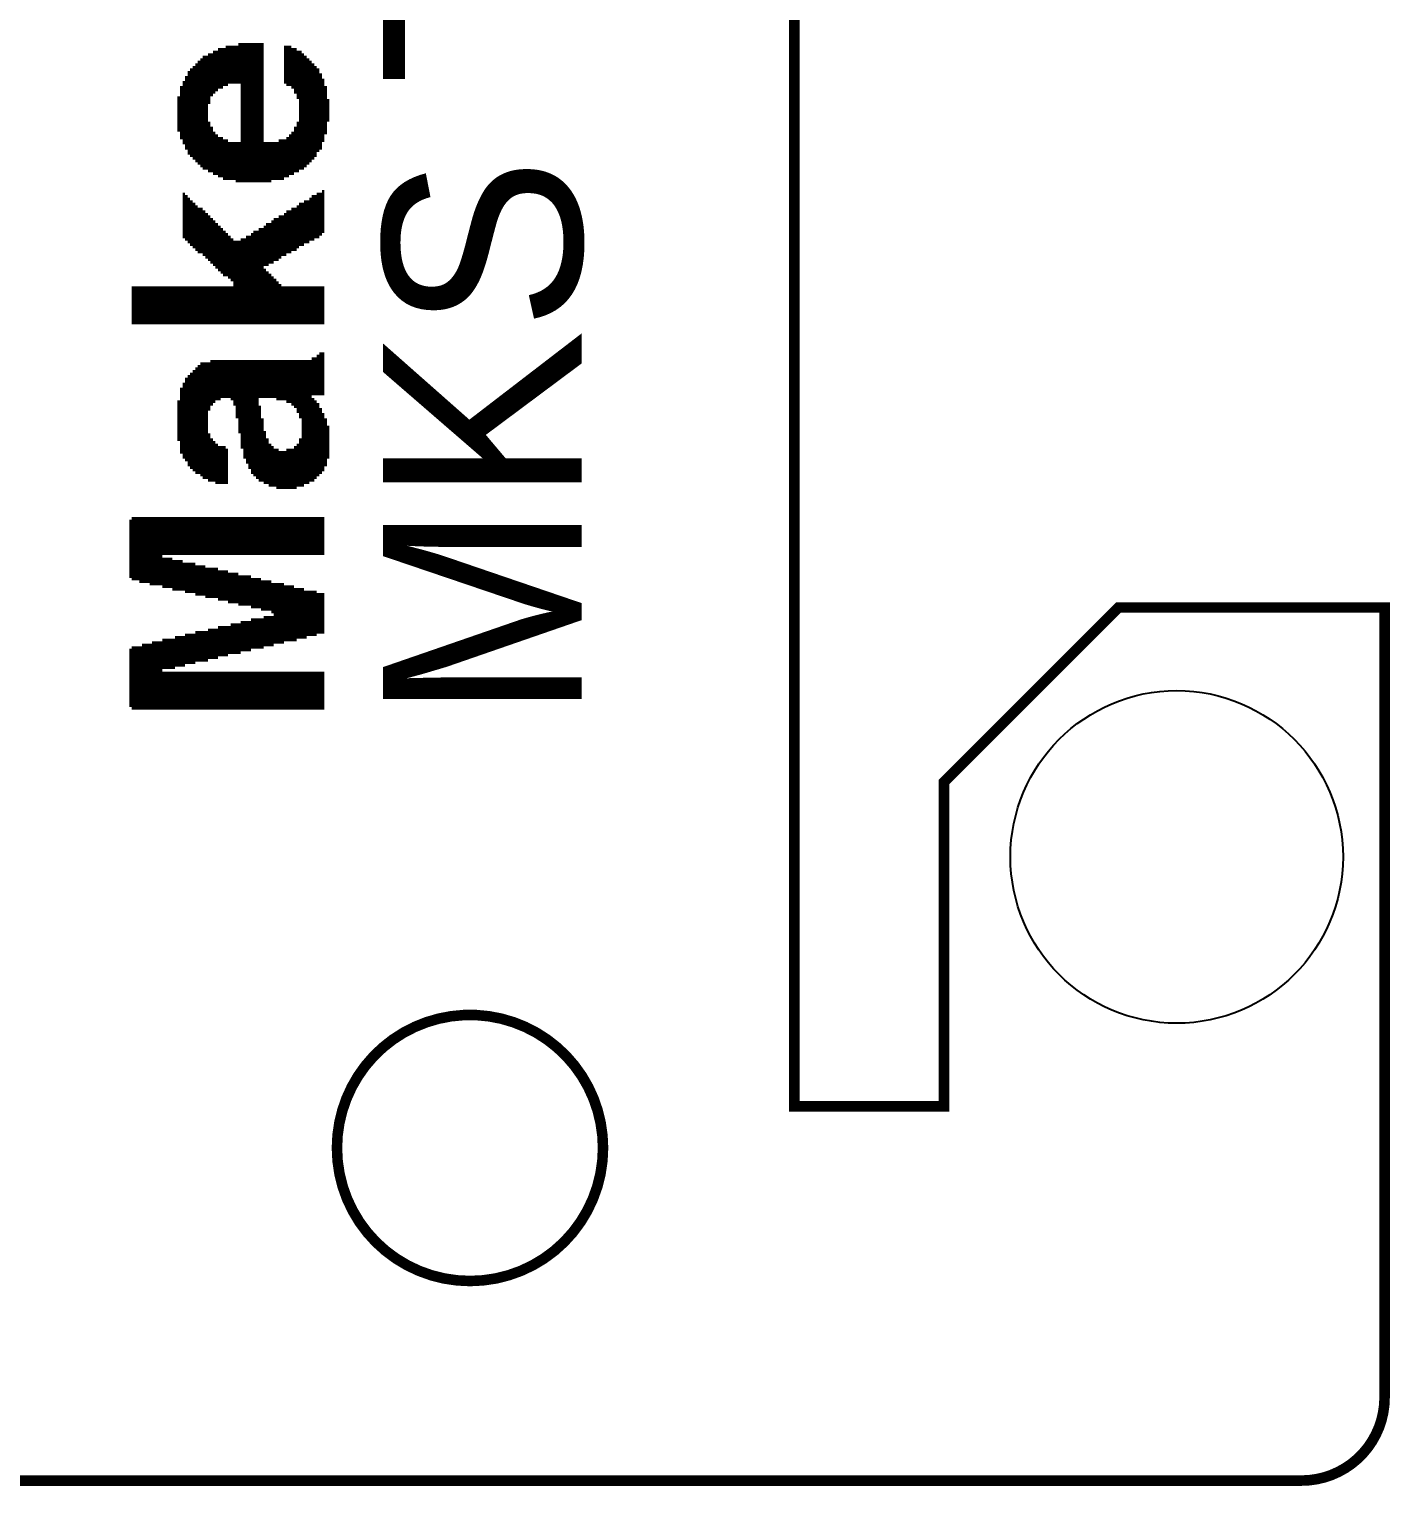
# Model space of a CAD drawing. Extents: x -3889 to 3, y -204 to 2540.
# Drawn here: x -642 to 3, y -3 to 687 of the extents above; entities that cross this region are included whole.
import ezdxf

# ---------------------------------------------------------------- set-up
doc = ezdxf.new("R2010")
doc.units = 0
doc.header["$MEASUREMENT"] = 0
for name, color, linetype in [('BG_OUTLINE', 3, 'CONTINUOUS'), ('BG_SILKSCREEN_TOP', 1, 'CONTINUOUS'), ('PIN_SOLDERMASK_TOP', 6, 'CONTINUOUS')]:
    doc.layers.add(name, color=color, linetype=linetype)

msp = doc.modelspace()

# ---------------------------------------------------------------- linework, layer by layer
at = {"layer": 'BG_OUTLINE'}
for points in [[(-39.37, 0, 5, 5, 0), (-3385.827, 0, 5, 5, -0.414214), (-3425.197, 39.37, 5, 5, 0), (-3425.197, 1929.134, 5, 5, -0.414214), (-3385.827, 1968.504, 5, 5, 0), (-39.37, 1968.504, 5, 5, -0.414214), (0, 1929.134, 5, 5, 0), (0, 1555.118, 5, 5, 0), (-55, 1555.118, 5, 5, 0), (-55.119, 1554.999, 5, 5, 0)], [(-55.119, 413.386, 5, 5, 0), (-125.985, 413.386, 5, 5, 0), (-208.662, 330.709, 5, 5, 0), (-208.662, 177.165, 5, 5, 0), (-279.528, 177.165, 5, 5, 0), (-279.528, 1791.339, 5, 5, 0), (-208.662, 1791.339, 5, 5, 0)], [(-55.119, 413.386, 5, 5, 0), (0, 413.386, 5, 5, 0), (0, 39.37, 5, 5, -0.414214), (-39.37, 0, 5, 5, 0)]]:
    msp.add_lwpolyline(points, format="xyseb", dxfattribs=at)
msp.add_lwpolyline([(-370.079, 157.48, 5, 5, 1), (-496.063, 157.481, 5, 5, 1)], format="xyseb", close=True, dxfattribs=at)
at = {"layer": 'BG_SILKSCREEN_TOP'}
for points in [[(-556.597, 651.8, 1.2, 1.2, 0), (-556.597, 675.8, 1.2, 1.2, 0)], [(-555.397, 655.4, 1.2, 1.2, 0), (-555.397, 675.8, 1.2, 1.2, 0)], [(-554.197, 656.6, 1.2, 1.2, 0), (-554.197, 677, 1.2, 1.2, 0)], [(-552.997, 657.8, 1.2, 1.2, 0), (-552.997, 677, 1.2, 1.2, 0)], [(-551.797, 659, 1.2, 1.2, 0), (-551.797, 678.2, 1.2, 1.2, 0)], [(-550.597, 659, 1.2, 1.2, 0), (-550.597, 678.2, 1.2, 1.2, 0)], [(-549.397, 660.2, 1.2, 1.2, 0), (-549.397, 678.2, 1.2, 1.2, 0)], [(-548.197, 660.2, 1.2, 1.2, 0), (-548.197, 679.4, 1.2, 1.2, 0)], [(-546.997, 661.4, 1.2, 1.2, 0), (-546.997, 679.4, 1.2, 1.2, 0)], [(-545.797, 661.4, 1.2, 1.2, 0), (-545.797, 679.4, 1.2, 1.2, 0)], [(-544.597, 661.4, 1.2, 1.2, 0), (-544.597, 679.4, 1.2, 1.2, 0)], [(-543.397, 661.4, 1.2, 1.2, 0), (-543.397, 679.4, 1.2, 1.2, 0)], [(-542.197, 661.4, 1.2, 1.2, 0), (-542.197, 680.6, 1.2, 1.2, 0)], [(-540.997, 614.6, 1.2, 1.2, 0), (-540.997, 680.6, 1.2, 1.2, 0)], [(-539.797, 614.6, 1.2, 1.2, 0), (-539.797, 680.6, 1.2, 1.2, 0)], [(-538.597, 614.6, 1.2, 1.2, 0), (-538.597, 680.6, 1.2, 1.2, 0)], [(-537.397, 614.6, 1.2, 1.2, 0), (-537.397, 680.6, 1.2, 1.2, 0)], [(-536.197, 614.6, 1.2, 1.2, 0), (-536.197, 680.6, 1.2, 1.2, 0)], [(-534.997, 614.6, 1.2, 1.2, 0), (-534.997, 680.6, 1.2, 1.2, 0)], [(-533.797, 614.6, 1.2, 1.2, 0), (-533.797, 680.6, 1.2, 1.2, 0)], [(-532.597, 614.6, 1.2, 1.2, 0), (-532.597, 680.6, 1.2, 1.2, 0)], [(-531.397, 614.6, 1.2, 1.2, 0), (-531.397, 680.6, 1.2, 1.2, 0)], [(-520.597, 661.4, 1.2, 1.2, 0), (-520.597, 679.4, 1.2, 1.2, 0)], [(-519.397, 660.2, 1.2, 1.2, 0), (-519.397, 679.4, 1.2, 1.2, 0)], [(-518.197, 660.2, 1.2, 1.2, 0), (-518.197, 679.4, 1.2, 1.2, 0)], [(-516.997, 659, 1.2, 1.2, 0), (-516.997, 678.2, 1.2, 1.2, 0)], [(-515.797, 656.6, 1.2, 1.2, 0), (-515.797, 678.2, 1.2, 1.2, 0)], [(-514.597, 654.2, 1.2, 1.2, 0), (-514.597, 677, 1.2, 1.2, 0)], [(-513.397, 620.6, 1.2, 1.2, 0), (-513.397, 677, 1.2, 1.2, 0)], [(-512.197, 620.6, 1.2, 1.2, 0), (-512.197, 675.8, 1.2, 1.2, 0)], [(-564.997, 626.6, 1.2, 1.2, 0), (-564.997, 668.6, 1.2, 1.2, 0)], [(-563.797, 625.4, 1.2, 1.2, 0), (-563.797, 669.8, 1.2, 1.2, 0)], [(-562.597, 624.2, 1.2, 1.2, 0), (-562.597, 671, 1.2, 1.2, 0)], [(-561.397, 623, 1.2, 1.2, 0), (-561.397, 672.2, 1.2, 1.2, 0)], [(-560.197, 621.8, 1.2, 1.2, 0), (-560.197, 673.4, 1.2, 1.2, 0)], [(-558.997, 620.6, 1.2, 1.2, 0), (-558.997, 674.6, 1.2, 1.2, 0)], [(-557.797, 620.6, 1.2, 1.2, 0), (-557.797, 674.6, 1.2, 1.2, 0)], [(-510.997, 621.8, 1.2, 1.2, 0), (-510.997, 674.6, 1.2, 1.2, 0)], [(-509.797, 623, 1.2, 1.2, 0), (-509.797, 673.4, 1.2, 1.2, 0)], [(-508.597, 624.2, 1.2, 1.2, 0), (-508.597, 672.2, 1.2, 1.2, 0)], [(-507.397, 625.4, 1.2, 1.2, 0), (-507.397, 671, 1.2, 1.2, 0)], [(-506.197, 626.6, 1.2, 1.2, 0), (-506.197, 669.8, 1.2, 1.2, 0)], [(-504.997, 629, 1.2, 1.2, 0), (-504.997, 668.6, 1.2, 1.2, 0)], [(-568.597, 632.6, 1.2, 1.2, 0), (-568.597, 662.6, 1.2, 1.2, 0)], [(-567.397, 630.2, 1.2, 1.2, 0), (-567.397, 665, 1.2, 1.2, 0)], [(-566.197, 627.8, 1.2, 1.2, 0), (-566.197, 667.4, 1.2, 1.2, 0)], [(-503.797, 630.2, 1.2, 1.2, 0), (-503.797, 666.2, 1.2, 1.2, 0)], [(-502.597, 633.8, 1.2, 1.2, 0), (-502.597, 663.8, 1.2, 1.2, 0)], [(-570.997, 638.6, 1.2, 1.2, 0), (-570.997, 655.4, 1.2, 1.2, 0)], [(-569.797, 635, 1.2, 1.2, 0), (-569.797, 660.2, 1.2, 1.2, 0)], [(-501.397, 637.4, 1.2, 1.2, 0), (-501.397, 660.2, 1.2, 1.2, 0)], [(-500.197, 643.4, 1.2, 1.2, 0), (-500.197, 654.2, 1.2, 1.2, 0)], [(-556.597, 619.4, 1.2, 1.2, 0), (-556.597, 643.4, 1.2, 1.2, 0)], [(-555.397, 619.4, 1.2, 1.2, 0), (-555.397, 641, 1.2, 1.2, 0)], [(-515.797, 619.4, 1.2, 1.2, 0), (-515.797, 641, 1.2, 1.2, 0)], [(-514.597, 619.4, 1.2, 1.2, 0), (-514.597, 643.4, 1.2, 1.2, 0)], [(-554.197, 618.2, 1.2, 1.2, 0), (-554.197, 638.6, 1.2, 1.2, 0)], [(-552.997, 618.2, 1.2, 1.2, 0), (-552.997, 637.4, 1.2, 1.2, 0)], [(-551.797, 617, 1.2, 1.2, 0), (-551.797, 636.2, 1.2, 1.2, 0)], [(-550.597, 617, 1.2, 1.2, 0), (-550.597, 636.2, 1.2, 1.2, 0)], [(-549.397, 615.8, 1.2, 1.2, 0), (-549.397, 635, 1.2, 1.2, 0)], [(-548.197, 615.8, 1.2, 1.2, 0), (-548.197, 635, 1.2, 1.2, 0)], [(-522.997, 615.8, 1.2, 1.2, 0), (-522.997, 635, 1.2, 1.2, 0)], [(-521.797, 615.8, 1.2, 1.2, 0), (-521.797, 635, 1.2, 1.2, 0)], [(-520.597, 617, 1.2, 1.2, 0), (-520.597, 635, 1.2, 1.2, 0)], [(-519.397, 617, 1.2, 1.2, 0), (-519.397, 636.2, 1.2, 1.2, 0)], [(-518.197, 618.2, 1.2, 1.2, 0), (-518.197, 637.4, 1.2, 1.2, 0)], [(-516.997, 618.2, 1.2, 1.2, 0), (-516.997, 638.6, 1.2, 1.2, 0)], [(-546.997, 615.8, 1.2, 1.2, 0), (-546.997, 633.8, 1.2, 1.2, 0)], [(-545.797, 615.8, 1.2, 1.2, 0), (-545.797, 633.8, 1.2, 1.2, 0)], [(-544.597, 615.8, 1.2, 1.2, 0), (-544.597, 633.8, 1.2, 1.2, 0)], [(-543.397, 614.6, 1.2, 1.2, 0), (-543.397, 633.8, 1.2, 1.2, 0)], [(-542.197, 614.6, 1.2, 1.2, 0), (-542.197, 633.8, 1.2, 1.2, 0)], [(-530.197, 614.6, 1.2, 1.2, 0), (-530.197, 633.8, 1.2, 1.2, 0)], [(-528.997, 614.6, 1.2, 1.2, 0), (-528.997, 633.8, 1.2, 1.2, 0)], [(-527.797, 614.6, 1.2, 1.2, 0), (-527.797, 633.8, 1.2, 1.2, 0)], [(-526.597, 615.8, 1.2, 1.2, 0), (-526.597, 633.8, 1.2, 1.2, 0)], [(-525.397, 615.8, 1.2, 1.2, 0), (-525.397, 633.8, 1.2, 1.2, 0)], [(-524.197, 615.8, 1.2, 1.2, 0), (-524.197, 633.8, 1.2, 1.2, 0)], [(-568.597, 588.2, 1.2, 1.2, 0), (-568.597, 609.8, 1.2, 1.2, 0)], [(-567.397, 587, 1.2, 1.2, 0), (-567.397, 608.6, 1.2, 1.2, 0)], [(-566.197, 585.8, 1.2, 1.2, 0), (-566.197, 607.4, 1.2, 1.2, 0)], [(-508.597, 587, 1.2, 1.2, 0), (-508.597, 607.4, 1.2, 1.2, 0)], [(-507.397, 587, 1.2, 1.2, 0), (-507.397, 608.6, 1.2, 1.2, 0)], [(-506.197, 588.2, 1.2, 1.2, 0), (-506.197, 608.6, 1.2, 1.2, 0)], [(-504.997, 588.2, 1.2, 1.2, 0), (-504.997, 609.8, 1.2, 1.2, 0)], [(-503.797, 589.4, 1.2, 1.2, 0), (-503.797, 609.8, 1.2, 1.2, 0)], [(-502.597, 590.6, 1.2, 1.2, 0), (-502.597, 611, 1.2, 1.2, 0)], [(-564.997, 584.6, 1.2, 1.2, 0), (-564.997, 606.2, 1.2, 1.2, 0)], [(-563.797, 583.4, 1.2, 1.2, 0), (-563.797, 605, 1.2, 1.2, 0)], [(-562.597, 582.2, 1.2, 1.2, 0), (-562.597, 603.8, 1.2, 1.2, 0)], [(-561.397, 581, 1.2, 1.2, 0), (-561.397, 602.6, 1.2, 1.2, 0)], [(-560.197, 581, 1.2, 1.2, 0), (-560.197, 602.6, 1.2, 1.2, 0)], [(-558.997, 579.8, 1.2, 1.2, 0), (-558.997, 601.4, 1.2, 1.2, 0)], [(-557.797, 578.6, 1.2, 1.2, 0), (-557.797, 600.2, 1.2, 1.2, 0)], [(-520.597, 579.8, 1.2, 1.2, 0), (-520.597, 600.2, 1.2, 1.2, 0)], [(-519.397, 581, 1.2, 1.2, 0), (-519.397, 601.4, 1.2, 1.2, 0)], [(-518.197, 581, 1.2, 1.2, 0), (-518.197, 601.4, 1.2, 1.2, 0)], [(-516.997, 582.2, 1.2, 1.2, 0), (-516.997, 602.6, 1.2, 1.2, 0)], [(-515.797, 582.2, 1.2, 1.2, 0), (-515.797, 602.6, 1.2, 1.2, 0)], [(-514.597, 583.4, 1.2, 1.2, 0), (-514.597, 603.8, 1.2, 1.2, 0)], [(-513.397, 584.6, 1.2, 1.2, 0), (-513.397, 605, 1.2, 1.2, 0)], [(-512.197, 584.6, 1.2, 1.2, 0), (-512.197, 605, 1.2, 1.2, 0)], [(-510.997, 585.8, 1.2, 1.2, 0), (-510.997, 606.2, 1.2, 1.2, 0)], [(-509.797, 585.8, 1.2, 1.2, 0), (-509.797, 606.2, 1.2, 1.2, 0)], [(-556.597, 577.4, 1.2, 1.2, 0), (-556.597, 599, 1.2, 1.2, 0)], [(-555.397, 576.2, 1.2, 1.2, 0), (-555.397, 597.8, 1.2, 1.2, 0)], [(-554.197, 575, 1.2, 1.2, 0), (-554.197, 596.6, 1.2, 1.2, 0)], [(-552.997, 573.8, 1.2, 1.2, 0), (-552.997, 595.4, 1.2, 1.2, 0)], [(-551.797, 572.6, 1.2, 1.2, 0), (-551.797, 594.2, 1.2, 1.2, 0)], [(-550.597, 571.4, 1.2, 1.2, 0), (-550.597, 593, 1.2, 1.2, 0)], [(-532.597, 547.4, 1.2, 1.2, 0), (-532.597, 593, 1.2, 1.2, 0)], [(-531.397, 547.4, 1.2, 1.2, 0), (-531.397, 593, 1.2, 1.2, 0)], [(-530.197, 575, 1.2, 1.2, 0), (-530.197, 594.2, 1.2, 1.2, 0)], [(-528.997, 575, 1.2, 1.2, 0), (-528.997, 595.4, 1.2, 1.2, 0)], [(-527.797, 576.2, 1.2, 1.2, 0), (-527.797, 595.4, 1.2, 1.2, 0)], [(-526.597, 576.2, 1.2, 1.2, 0), (-526.597, 596.6, 1.2, 1.2, 0)], [(-525.397, 577.4, 1.2, 1.2, 0), (-525.397, 597.8, 1.2, 1.2, 0)], [(-524.197, 577.4, 1.2, 1.2, 0), (-524.197, 597.8, 1.2, 1.2, 0)], [(-522.997, 578.6, 1.2, 1.2, 0), (-522.997, 599, 1.2, 1.2, 0)], [(-521.797, 579.8, 1.2, 1.2, 0), (-521.797, 599, 1.2, 1.2, 0)], [(-549.397, 570.2, 1.2, 1.2, 0), (-549.397, 591.8, 1.2, 1.2, 0)], [(-548.197, 570.2, 1.2, 1.2, 0), (-548.197, 590.6, 1.2, 1.2, 0)], [(-546.997, 569, 1.2, 1.2, 0), (-546.997, 589.4, 1.2, 1.2, 0)], [(-545.797, 567.8, 1.2, 1.2, 0), (-545.797, 588.2, 1.2, 1.2, 0)], [(-544.597, 547.4, 1.2, 1.2, 0), (-544.597, 587, 1.2, 1.2, 0)], [(-543.397, 547.4, 1.2, 1.2, 0), (-543.397, 587, 1.2, 1.2, 0)], [(-542.197, 547.4, 1.2, 1.2, 0), (-542.197, 587, 1.2, 1.2, 0)], [(-540.997, 547.4, 1.2, 1.2, 0), (-540.997, 588.2, 1.2, 1.2, 0)], [(-539.797, 547.4, 1.2, 1.2, 0), (-539.797, 588.2, 1.2, 1.2, 0)], [(-538.597, 547.4, 1.2, 1.2, 0), (-538.597, 589.4, 1.2, 1.2, 0)], [(-537.397, 547.4, 1.2, 1.2, 0), (-537.397, 589.4, 1.2, 1.2, 0)], [(-536.197, 547.4, 1.2, 1.2, 0), (-536.197, 590.6, 1.2, 1.2, 0)], [(-534.997, 547.4, 1.2, 1.2, 0), (-534.997, 591.8, 1.2, 1.2, 0)], [(-533.797, 547.4, 1.2, 1.2, 0), (-533.797, 591.8, 1.2, 1.2, 0)], [(-530.197, 547.4, 1.2, 1.2, 0), (-530.197, 573.8, 1.2, 1.2, 0)], [(-528.997, 547.4, 1.2, 1.2, 0), (-528.997, 572.6, 1.2, 1.2, 0)], [(-592.597, 547.4, 1.2, 1.2, 0), (-592.597, 565.4, 1.2, 1.2, 0)], [(-591.397, 547.4, 1.2, 1.2, 0), (-591.397, 565.4, 1.2, 1.2, 0)], [(-590.197, 547.4, 1.2, 1.2, 0), (-590.197, 565.4, 1.2, 1.2, 0)], [(-588.997, 547.4, 1.2, 1.2, 0), (-588.997, 565.4, 1.2, 1.2, 0)], [(-587.797, 547.4, 1.2, 1.2, 0), (-587.797, 565.4, 1.2, 1.2, 0)], [(-586.597, 547.4, 1.2, 1.2, 0), (-586.597, 565.4, 1.2, 1.2, 0)], [(-585.397, 547.4, 1.2, 1.2, 0), (-585.397, 565.4, 1.2, 1.2, 0)], [(-584.197, 547.4, 1.2, 1.2, 0), (-584.197, 565.4, 1.2, 1.2, 0)], [(-582.997, 547.4, 1.2, 1.2, 0), (-582.997, 565.4, 1.2, 1.2, 0)], [(-581.797, 547.4, 1.2, 1.2, 0), (-581.797, 565.4, 1.2, 1.2, 0)], [(-580.597, 547.4, 1.2, 1.2, 0), (-580.597, 565.4, 1.2, 1.2, 0)], [(-579.397, 547.4, 1.2, 1.2, 0), (-579.397, 565.4, 1.2, 1.2, 0)], [(-578.197, 547.4, 1.2, 1.2, 0), (-578.197, 565.4, 1.2, 1.2, 0)], [(-576.997, 547.4, 1.2, 1.2, 0), (-576.997, 565.4, 1.2, 1.2, 0)], [(-575.797, 547.4, 1.2, 1.2, 0), (-575.797, 565.4, 1.2, 1.2, 0)], [(-574.597, 547.4, 1.2, 1.2, 0), (-574.597, 565.4, 1.2, 1.2, 0)], [(-573.397, 547.4, 1.2, 1.2, 0), (-573.397, 565.4, 1.2, 1.2, 0)], [(-572.197, 547.4, 1.2, 1.2, 0), (-572.197, 565.4, 1.2, 1.2, 0)], [(-570.997, 547.4, 1.2, 1.2, 0), (-570.997, 565.4, 1.2, 1.2, 0)], [(-569.797, 547.4, 1.2, 1.2, 0), (-569.797, 565.4, 1.2, 1.2, 0)], [(-568.597, 547.4, 1.2, 1.2, 0), (-568.597, 565.4, 1.2, 1.2, 0)], [(-567.397, 547.4, 1.2, 1.2, 0), (-567.397, 565.4, 1.2, 1.2, 0)], [(-566.197, 547.4, 1.2, 1.2, 0), (-566.197, 565.4, 1.2, 1.2, 0)], [(-564.997, 547.4, 1.2, 1.2, 0), (-564.997, 565.4, 1.2, 1.2, 0)], [(-563.797, 547.4, 1.2, 1.2, 0), (-563.797, 565.4, 1.2, 1.2, 0)], [(-562.597, 547.4, 1.2, 1.2, 0), (-562.597, 565.4, 1.2, 1.2, 0)], [(-561.397, 547.4, 1.2, 1.2, 0), (-561.397, 565.4, 1.2, 1.2, 0)], [(-560.197, 547.4, 1.2, 1.2, 0), (-560.197, 565.4, 1.2, 1.2, 0)], [(-558.997, 547.4, 1.2, 1.2, 0), (-558.997, 565.4, 1.2, 1.2, 0)], [(-557.797, 547.4, 1.2, 1.2, 0), (-557.797, 565.4, 1.2, 1.2, 0)], [(-556.597, 547.4, 1.2, 1.2, 0), (-556.597, 565.4, 1.2, 1.2, 0)], [(-555.397, 547.4, 1.2, 1.2, 0), (-555.397, 565.4, 1.2, 1.2, 0)], [(-554.197, 547.4, 1.2, 1.2, 0), (-554.197, 565.4, 1.2, 1.2, 0)], [(-552.997, 547.4, 1.2, 1.2, 0), (-552.997, 565.4, 1.2, 1.2, 0)], [(-551.797, 547.4, 1.2, 1.2, 0), (-551.797, 565.4, 1.2, 1.2, 0)], [(-550.597, 547.4, 1.2, 1.2, 0), (-550.597, 565.4, 1.2, 1.2, 0)], [(-549.397, 547.4, 1.2, 1.2, 0), (-549.397, 565.4, 1.2, 1.2, 0)], [(-548.197, 547.4, 1.2, 1.2, 0), (-548.197, 565.4, 1.2, 1.2, 0)], [(-546.997, 547.4, 1.2, 1.2, 0), (-546.997, 565.4, 1.2, 1.2, 0)], [(-545.797, 547.4, 1.2, 1.2, 0), (-545.797, 565.4, 1.2, 1.2, 0)], [(-527.797, 547.4, 1.2, 1.2, 0), (-527.797, 571.4, 1.2, 1.2, 0)], [(-526.597, 547.4, 1.2, 1.2, 0), (-526.597, 570.2, 1.2, 1.2, 0)], [(-525.397, 547.4, 1.2, 1.2, 0), (-525.397, 569, 1.2, 1.2, 0)], [(-524.197, 547.4, 1.2, 1.2, 0), (-524.197, 567.8, 1.2, 1.2, 0)], [(-522.997, 547.4, 1.2, 1.2, 0), (-522.997, 566.6, 1.2, 1.2, 0)], [(-521.797, 547.4, 1.2, 1.2, 0), (-521.797, 565.4, 1.2, 1.2, 0)], [(-520.597, 547.4, 1.2, 1.2, 0), (-520.597, 565.4, 1.2, 1.2, 0)], [(-519.397, 547.4, 1.2, 1.2, 0), (-519.397, 565.4, 1.2, 1.2, 0)], [(-518.197, 547.4, 1.2, 1.2, 0), (-518.197, 565.4, 1.2, 1.2, 0)], [(-516.997, 547.4, 1.2, 1.2, 0), (-516.997, 565.4, 1.2, 1.2, 0)], [(-515.797, 547.4, 1.2, 1.2, 0), (-515.797, 565.4, 1.2, 1.2, 0)], [(-514.597, 547.4, 1.2, 1.2, 0), (-514.597, 565.4, 1.2, 1.2, 0)], [(-513.397, 547.4, 1.2, 1.2, 0), (-513.397, 565.4, 1.2, 1.2, 0)], [(-512.197, 547.4, 1.2, 1.2, 0), (-512.197, 565.4, 1.2, 1.2, 0)], [(-510.997, 547.4, 1.2, 1.2, 0), (-510.997, 565.4, 1.2, 1.2, 0)], [(-509.797, 547.4, 1.2, 1.2, 0), (-509.797, 565.4, 1.2, 1.2, 0)], [(-508.597, 547.4, 1.2, 1.2, 0), (-508.597, 565.4, 1.2, 1.2, 0)], [(-507.397, 547.4, 1.2, 1.2, 0), (-507.397, 565.4, 1.2, 1.2, 0)], [(-506.197, 547.4, 1.2, 1.2, 0), (-506.197, 565.4, 1.2, 1.2, 0)], [(-504.997, 547.4, 1.2, 1.2, 0), (-504.997, 565.4, 1.2, 1.2, 0)], [(-503.797, 547.4, 1.2, 1.2, 0), (-503.797, 565.4, 1.2, 1.2, 0)], [(-502.597, 547.4, 1.2, 1.2, 0), (-502.597, 565.4, 1.2, 1.2, 0)], [(-555.397, 509, 1.2, 1.2, 0), (-555.397, 530.6, 1.2, 1.2, 0)], [(-554.197, 510.2, 1.2, 1.2, 0), (-554.197, 530.6, 1.2, 1.2, 0)], [(-552.997, 511.4, 1.2, 1.2, 0), (-552.997, 530.6, 1.2, 1.2, 0)], [(-551.797, 511.4, 1.2, 1.2, 0), (-551.797, 530.6, 1.2, 1.2, 0)], [(-550.597, 512.6, 1.2, 1.2, 0), (-550.597, 530.6, 1.2, 1.2, 0)], [(-549.397, 512.6, 1.2, 1.2, 0), (-549.397, 530.6, 1.2, 1.2, 0)], [(-548.197, 512.6, 1.2, 1.2, 0), (-548.197, 530.6, 1.2, 1.2, 0)], [(-546.997, 512.6, 1.2, 1.2, 0), (-546.997, 530.6, 1.2, 1.2, 0)], [(-545.797, 511.4, 1.2, 1.2, 0), (-545.797, 530.6, 1.2, 1.2, 0)], [(-544.597, 509, 1.2, 1.2, 0), (-544.597, 530.6, 1.2, 1.2, 0)], [(-543.397, 503, 1.2, 1.2, 0), (-543.397, 530.6, 1.2, 1.2, 0)], [(-542.197, 495.8, 1.2, 1.2, 0), (-542.197, 530.6, 1.2, 1.2, 0)], [(-540.997, 488.6, 1.2, 1.2, 0), (-540.997, 530.6, 1.2, 1.2, 0)], [(-539.797, 483.8, 1.2, 1.2, 0), (-539.797, 530.6, 1.2, 1.2, 0)], [(-538.597, 481.4, 1.2, 1.2, 0), (-538.597, 530.6, 1.2, 1.2, 0)], [(-537.397, 479, 1.2, 1.2, 0), (-537.397, 530.6, 1.2, 1.2, 0)], [(-536.197, 476.6, 1.2, 1.2, 0), (-536.197, 530.6, 1.2, 1.2, 0)], [(-534.997, 475.4, 1.2, 1.2, 0), (-534.997, 530.6, 1.2, 1.2, 0)], [(-533.797, 474.2, 1.2, 1.2, 0), (-533.797, 530.6, 1.2, 1.2, 0)], [(-532.597, 512.6, 1.2, 1.2, 0), (-532.597, 530.6, 1.2, 1.2, 0)], [(-531.397, 512.6, 1.2, 1.2, 0), (-531.397, 530.6, 1.2, 1.2, 0)], [(-530.197, 512.6, 1.2, 1.2, 0), (-530.197, 530.6, 1.2, 1.2, 0)], [(-528.997, 512.6, 1.2, 1.2, 0), (-528.997, 530.6, 1.2, 1.2, 0)], [(-527.797, 512.6, 1.2, 1.2, 0), (-527.797, 530.6, 1.2, 1.2, 0)], [(-526.597, 512.6, 1.2, 1.2, 0), (-526.597, 530.6, 1.2, 1.2, 0)], [(-525.397, 512.6, 1.2, 1.2, 0), (-525.397, 530.6, 1.2, 1.2, 0)], [(-524.197, 511.4, 1.2, 1.2, 0), (-524.197, 530.6, 1.2, 1.2, 0)], [(-522.997, 511.4, 1.2, 1.2, 0), (-522.997, 530.6, 1.2, 1.2, 0)], [(-521.797, 511.4, 1.2, 1.2, 0), (-521.797, 530.6, 1.2, 1.2, 0)], [(-520.597, 511.4, 1.2, 1.2, 0), (-520.597, 530.6, 1.2, 1.2, 0)], [(-519.397, 510.2, 1.2, 1.2, 0), (-519.397, 530.6, 1.2, 1.2, 0)], [(-518.197, 510.2, 1.2, 1.2, 0), (-518.197, 530.6, 1.2, 1.2, 0)], [(-516.997, 509, 1.2, 1.2, 0), (-516.997, 530.6, 1.2, 1.2, 0)], [(-515.797, 507.8, 1.2, 1.2, 0), (-515.797, 530.6, 1.2, 1.2, 0)], [(-514.597, 505.4, 1.2, 1.2, 0), (-514.597, 530.6, 1.2, 1.2, 0)], [(-513.397, 503, 1.2, 1.2, 0), (-513.397, 530.6, 1.2, 1.2, 0)], [(-512.197, 470.6, 1.2, 1.2, 0), (-512.197, 530.6, 1.2, 1.2, 0)], [(-510.997, 471.8, 1.2, 1.2, 0), (-510.997, 530.6, 1.2, 1.2, 0)], [(-509.797, 471.8, 1.2, 1.2, 0), (-509.797, 530.6, 1.2, 1.2, 0)], [(-508.597, 473, 1.2, 1.2, 0), (-508.597, 530.6, 1.2, 1.2, 0)], [(-507.397, 513.8, 1.2, 1.2, 0), (-507.397, 531.8, 1.2, 1.2, 0)], [(-506.197, 513.8, 1.2, 1.2, 0), (-506.197, 531.8, 1.2, 1.2, 0)], [(-504.997, 513.8, 1.2, 1.2, 0), (-504.997, 533, 1.2, 1.2, 0)], [(-503.797, 513.8, 1.2, 1.2, 0), (-503.797, 534.2, 1.2, 1.2, 0)], [(-502.597, 513.8, 1.2, 1.2, 0), (-502.597, 534.2, 1.2, 1.2, 0)], [(-564.997, 479, 1.2, 1.2, 0), (-564.997, 524.6, 1.2, 1.2, 0)], [(-563.797, 477.8, 1.2, 1.2, 0), (-563.797, 525.8, 1.2, 1.2, 0)], [(-562.597, 476.6, 1.2, 1.2, 0), (-562.597, 527, 1.2, 1.2, 0)], [(-561.397, 476.6, 1.2, 1.2, 0), (-561.397, 528.2, 1.2, 1.2, 0)], [(-560.197, 475.4, 1.2, 1.2, 0), (-560.197, 529.4, 1.2, 1.2, 0)], [(-558.997, 474.2, 1.2, 1.2, 0), (-558.997, 529.4, 1.2, 1.2, 0)], [(-557.797, 474.2, 1.2, 1.2, 0), (-557.797, 529.4, 1.2, 1.2, 0)], [(-556.597, 506.6, 1.2, 1.2, 0), (-556.597, 529.4, 1.2, 1.2, 0)], [(-569.797, 486.2, 1.2, 1.2, 0), (-569.797, 517.4, 1.2, 1.2, 0)], [(-568.597, 483.8, 1.2, 1.2, 0), (-568.597, 519.8, 1.2, 1.2, 0)], [(-567.397, 482.6, 1.2, 1.2, 0), (-567.397, 522.2, 1.2, 1.2, 0)], [(-566.197, 480.2, 1.2, 1.2, 0), (-566.197, 523.4, 1.2, 1.2, 0)], [(-570.997, 492.2, 1.2, 1.2, 0), (-570.997, 511.4, 1.2, 1.2, 0)], [(-507.397, 473, 1.2, 1.2, 0), (-507.397, 512.6, 1.2, 1.2, 0)], [(-506.197, 474.2, 1.2, 1.2, 0), (-506.197, 511.4, 1.2, 1.2, 0)], [(-504.997, 475.4, 1.2, 1.2, 0), (-504.997, 510.2, 1.2, 1.2, 0)], [(-532.597, 473, 1.2, 1.2, 0), (-532.597, 509, 1.2, 1.2, 0)], [(-531.397, 473, 1.2, 1.2, 0), (-531.397, 503, 1.2, 1.2, 0)], [(-503.797, 476.6, 1.2, 1.2, 0), (-503.797, 507.8, 1.2, 1.2, 0)], [(-502.597, 477.8, 1.2, 1.2, 0), (-502.597, 505.4, 1.2, 1.2, 0)], [(-501.397, 480.2, 1.2, 1.2, 0), (-501.397, 503, 1.2, 1.2, 0)], [(-530.197, 471.8, 1.2, 1.2, 0), (-530.197, 497, 1.2, 1.2, 0)], [(-500.197, 483.8, 1.2, 1.2, 0), (-500.197, 499.4, 1.2, 1.2, 0)], [(-556.597, 473, 1.2, 1.2, 0), (-556.597, 495.8, 1.2, 1.2, 0)], [(-555.397, 473, 1.2, 1.2, 0), (-555.397, 493.4, 1.2, 1.2, 0)], [(-554.197, 473, 1.2, 1.2, 0), (-554.197, 492.2, 1.2, 1.2, 0)], [(-552.997, 471.8, 1.2, 1.2, 0), (-552.997, 491, 1.2, 1.2, 0)], [(-551.797, 471.8, 1.2, 1.2, 0), (-551.797, 489.8, 1.2, 1.2, 0)], [(-550.597, 471.8, 1.2, 1.2, 0), (-550.597, 489.8, 1.2, 1.2, 0)], [(-549.397, 471.8, 1.2, 1.2, 0), (-549.397, 489.8, 1.2, 1.2, 0)], [(-528.997, 471.8, 1.2, 1.2, 0), (-528.997, 493.4, 1.2, 1.2, 0)], [(-527.797, 470.6, 1.2, 1.2, 0), (-527.797, 491, 1.2, 1.2, 0)], [(-526.597, 470.6, 1.2, 1.2, 0), (-526.597, 489.8, 1.2, 1.2, 0)], [(-515.797, 469.4, 1.2, 1.2, 0), (-515.797, 489.8, 1.2, 1.2, 0)], [(-514.597, 470.6, 1.2, 1.2, 0), (-514.597, 491, 1.2, 1.2, 0)], [(-513.397, 470.6, 1.2, 1.2, 0), (-513.397, 493.4, 1.2, 1.2, 0)], [(-548.197, 471.8, 1.2, 1.2, 0), (-548.197, 488.6, 1.2, 1.2, 0)], [(-525.397, 470.6, 1.2, 1.2, 0), (-525.397, 488.6, 1.2, 1.2, 0)], [(-524.197, 469.4, 1.2, 1.2, 0), (-524.197, 488.6, 1.2, 1.2, 0)], [(-522.997, 469.4, 1.2, 1.2, 0), (-522.997, 487.4, 1.2, 1.2, 0)], [(-521.797, 469.4, 1.2, 1.2, 0), (-521.797, 487.4, 1.2, 1.2, 0)], [(-520.597, 469.4, 1.2, 1.2, 0), (-520.597, 487.4, 1.2, 1.2, 0)], [(-519.397, 469.4, 1.2, 1.2, 0), (-519.397, 488.6, 1.2, 1.2, 0)], [(-518.197, 469.4, 1.2, 1.2, 0), (-518.197, 488.6, 1.2, 1.2, 0)], [(-516.997, 469.4, 1.2, 1.2, 0), (-516.997, 488.6, 1.2, 1.2, 0)], [(-593.797, 427.4, 1.2, 1.2, 0), (-593.797, 455, 1.2, 1.2, 0)], [(-592.597, 426.2, 1.2, 1.2, 0), (-592.597, 456.2, 1.2, 1.2, 0)], [(-591.397, 426.2, 1.2, 1.2, 0), (-591.397, 456.2, 1.2, 1.2, 0)], [(-590.197, 426.2, 1.2, 1.2, 0), (-590.197, 456.2, 1.2, 1.2, 0)], [(-588.997, 425, 1.2, 1.2, 0), (-588.997, 456.2, 1.2, 1.2, 0)], [(-587.797, 425, 1.2, 1.2, 0), (-587.797, 456.2, 1.2, 1.2, 0)], [(-586.597, 425, 1.2, 1.2, 0), (-586.597, 456.2, 1.2, 1.2, 0)], [(-585.397, 425, 1.2, 1.2, 0), (-585.397, 456.2, 1.2, 1.2, 0)], [(-584.197, 423.8, 1.2, 1.2, 0), (-584.197, 456.2, 1.2, 1.2, 0)], [(-582.997, 423.8, 1.2, 1.2, 0), (-582.997, 456.2, 1.2, 1.2, 0)], [(-581.797, 423.8, 1.2, 1.2, 0), (-581.797, 456.2, 1.2, 1.2, 0)], [(-580.597, 423.8, 1.2, 1.2, 0), (-580.597, 456.2, 1.2, 1.2, 0)], [(-579.397, 423.8, 1.2, 1.2, 0), (-579.397, 456.2, 1.2, 1.2, 0)], [(-578.197, 438.2, 1.2, 1.2, 0), (-578.197, 456.2, 1.2, 1.2, 0)], [(-576.997, 438.2, 1.2, 1.2, 0), (-576.997, 456.2, 1.2, 1.2, 0)], [(-575.797, 438.2, 1.2, 1.2, 0), (-575.797, 456.2, 1.2, 1.2, 0)], [(-574.597, 438.2, 1.2, 1.2, 0), (-574.597, 456.2, 1.2, 1.2, 0)], [(-573.397, 438.2, 1.2, 1.2, 0), (-573.397, 456.2, 1.2, 1.2, 0)], [(-572.197, 438.2, 1.2, 1.2, 0), (-572.197, 456.2, 1.2, 1.2, 0)], [(-570.997, 438.2, 1.2, 1.2, 0), (-570.997, 456.2, 1.2, 1.2, 0)], [(-569.797, 438.2, 1.2, 1.2, 0), (-569.797, 456.2, 1.2, 1.2, 0)], [(-568.597, 438.2, 1.2, 1.2, 0), (-568.597, 456.2, 1.2, 1.2, 0)], [(-567.397, 438.2, 1.2, 1.2, 0), (-567.397, 456.2, 1.2, 1.2, 0)], [(-566.197, 438.2, 1.2, 1.2, 0), (-566.197, 456.2, 1.2, 1.2, 0)], [(-564.997, 438.2, 1.2, 1.2, 0), (-564.997, 456.2, 1.2, 1.2, 0)], [(-563.797, 438.2, 1.2, 1.2, 0), (-563.797, 456.2, 1.2, 1.2, 0)], [(-562.597, 438.2, 1.2, 1.2, 0), (-562.597, 456.2, 1.2, 1.2, 0)], [(-561.397, 438.2, 1.2, 1.2, 0), (-561.397, 456.2, 1.2, 1.2, 0)], [(-560.197, 438.2, 1.2, 1.2, 0), (-560.197, 456.2, 1.2, 1.2, 0)], [(-558.997, 438.2, 1.2, 1.2, 0), (-558.997, 456.2, 1.2, 1.2, 0)], [(-557.797, 438.2, 1.2, 1.2, 0), (-557.797, 456.2, 1.2, 1.2, 0)], [(-556.597, 438.2, 1.2, 1.2, 0), (-556.597, 456.2, 1.2, 1.2, 0)], [(-555.397, 438.2, 1.2, 1.2, 0), (-555.397, 456.2, 1.2, 1.2, 0)], [(-554.197, 438.2, 1.2, 1.2, 0), (-554.197, 456.2, 1.2, 1.2, 0)], [(-552.997, 438.2, 1.2, 1.2, 0), (-552.997, 456.2, 1.2, 1.2, 0)], [(-551.797, 438.2, 1.2, 1.2, 0), (-551.797, 456.2, 1.2, 1.2, 0)], [(-550.597, 438.2, 1.2, 1.2, 0), (-550.597, 456.2, 1.2, 1.2, 0)], [(-549.397, 438.2, 1.2, 1.2, 0), (-549.397, 456.2, 1.2, 1.2, 0)], [(-548.197, 438.2, 1.2, 1.2, 0), (-548.197, 456.2, 1.2, 1.2, 0)], [(-546.997, 438.2, 1.2, 1.2, 0), (-546.997, 456.2, 1.2, 1.2, 0)], [(-545.797, 438.2, 1.2, 1.2, 0), (-545.797, 456.2, 1.2, 1.2, 0)], [(-544.597, 438.2, 1.2, 1.2, 0), (-544.597, 456.2, 1.2, 1.2, 0)], [(-543.397, 438.2, 1.2, 1.2, 0), (-543.397, 456.2, 1.2, 1.2, 0)], [(-542.197, 438.2, 1.2, 1.2, 0), (-542.197, 456.2, 1.2, 1.2, 0)], [(-540.997, 438.2, 1.2, 1.2, 0), (-540.997, 456.2, 1.2, 1.2, 0)], [(-539.797, 438.2, 1.2, 1.2, 0), (-539.797, 456.2, 1.2, 1.2, 0)], [(-538.597, 438.2, 1.2, 1.2, 0), (-538.597, 456.2, 1.2, 1.2, 0)], [(-537.397, 438.2, 1.2, 1.2, 0), (-537.397, 456.2, 1.2, 1.2, 0)], [(-536.197, 438.2, 1.2, 1.2, 0), (-536.197, 456.2, 1.2, 1.2, 0)], [(-534.997, 438.2, 1.2, 1.2, 0), (-534.997, 456.2, 1.2, 1.2, 0)], [(-533.797, 438.2, 1.2, 1.2, 0), (-533.797, 456.2, 1.2, 1.2, 0)], [(-532.597, 438.2, 1.2, 1.2, 0), (-532.597, 456.2, 1.2, 1.2, 0)], [(-531.397, 438.2, 1.2, 1.2, 0), (-531.397, 456.2, 1.2, 1.2, 0)], [(-530.197, 438.2, 1.2, 1.2, 0), (-530.197, 456.2, 1.2, 1.2, 0)], [(-528.997, 438.2, 1.2, 1.2, 0), (-528.997, 456.2, 1.2, 1.2, 0)], [(-527.797, 438.2, 1.2, 1.2, 0), (-527.797, 456.2, 1.2, 1.2, 0)], [(-526.597, 438.2, 1.2, 1.2, 0), (-526.597, 456.2, 1.2, 1.2, 0)], [(-525.397, 438.2, 1.2, 1.2, 0), (-525.397, 456.2, 1.2, 1.2, 0)], [(-524.197, 438.2, 1.2, 1.2, 0), (-524.197, 456.2, 1.2, 1.2, 0)], [(-522.997, 438.2, 1.2, 1.2, 0), (-522.997, 456.2, 1.2, 1.2, 0)], [(-521.797, 438.2, 1.2, 1.2, 0), (-521.797, 456.2, 1.2, 1.2, 0)], [(-520.597, 438.2, 1.2, 1.2, 0), (-520.597, 456.2, 1.2, 1.2, 0)], [(-519.397, 438.2, 1.2, 1.2, 0), (-519.397, 456.2, 1.2, 1.2, 0)], [(-518.197, 438.2, 1.2, 1.2, 0), (-518.197, 456.2, 1.2, 1.2, 0)], [(-516.997, 438.2, 1.2, 1.2, 0), (-516.997, 456.2, 1.2, 1.2, 0)], [(-515.797, 438.2, 1.2, 1.2, 0), (-515.797, 456.2, 1.2, 1.2, 0)], [(-514.597, 438.2, 1.2, 1.2, 0), (-514.597, 456.2, 1.2, 1.2, 0)], [(-513.397, 438.2, 1.2, 1.2, 0), (-513.397, 456.2, 1.2, 1.2, 0)], [(-512.197, 438.2, 1.2, 1.2, 0), (-512.197, 456.2, 1.2, 1.2, 0)], [(-510.997, 438.2, 1.2, 1.2, 0), (-510.997, 456.2, 1.2, 1.2, 0)], [(-509.797, 438.2, 1.2, 1.2, 0), (-509.797, 456.2, 1.2, 1.2, 0)], [(-508.597, 438.2, 1.2, 1.2, 0), (-508.597, 456.2, 1.2, 1.2, 0)], [(-507.397, 438.2, 1.2, 1.2, 0), (-507.397, 456.2, 1.2, 1.2, 0)], [(-506.197, 438.2, 1.2, 1.2, 0), (-506.197, 456.2, 1.2, 1.2, 0)], [(-504.997, 438.2, 1.2, 1.2, 0), (-504.997, 456.2, 1.2, 1.2, 0)], [(-503.797, 438.2, 1.2, 1.2, 0), (-503.797, 456.2, 1.2, 1.2, 0)], [(-502.597, 438.2, 1.2, 1.2, 0), (-502.597, 456.2, 1.2, 1.2, 0)], [(-578.197, 422.6, 1.2, 1.2, 0), (-578.197, 437, 1.2, 1.2, 0)], [(-576.997, 422.6, 1.2, 1.2, 0), (-576.997, 437, 1.2, 1.2, 0)], [(-575.797, 422.6, 1.2, 1.2, 0), (-575.797, 437, 1.2, 1.2, 0)], [(-574.597, 422.6, 1.2, 1.2, 0), (-574.597, 437, 1.2, 1.2, 0)], [(-573.397, 421.4, 1.2, 1.2, 0), (-573.397, 435.8, 1.2, 1.2, 0)], [(-572.197, 421.4, 1.2, 1.2, 0), (-572.197, 435.8, 1.2, 1.2, 0)], [(-570.997, 421.4, 1.2, 1.2, 0), (-570.997, 435.8, 1.2, 1.2, 0)], [(-569.797, 421.4, 1.2, 1.2, 0), (-569.797, 435.8, 1.2, 1.2, 0)], [(-568.597, 421.4, 1.2, 1.2, 0), (-568.597, 434.6, 1.2, 1.2, 0)], [(-567.397, 420.2, 1.2, 1.2, 0), (-567.397, 434.6, 1.2, 1.2, 0)], [(-566.197, 420.2, 1.2, 1.2, 0), (-566.197, 434.6, 1.2, 1.2, 0)], [(-564.997, 420.2, 1.2, 1.2, 0), (-564.997, 434.6, 1.2, 1.2, 0)], [(-563.797, 420.2, 1.2, 1.2, 0), (-563.797, 434.6, 1.2, 1.2, 0)], [(-562.597, 419, 1.2, 1.2, 0), (-562.597, 433.4, 1.2, 1.2, 0)], [(-561.397, 419, 1.2, 1.2, 0), (-561.397, 433.4, 1.2, 1.2, 0)], [(-560.197, 419, 1.2, 1.2, 0), (-560.197, 433.4, 1.2, 1.2, 0)], [(-558.997, 419, 1.2, 1.2, 0), (-558.997, 433.4, 1.2, 1.2, 0)], [(-557.797, 417.8, 1.2, 1.2, 0), (-557.797, 432.2, 1.2, 1.2, 0)], [(-556.597, 417.8, 1.2, 1.2, 0), (-556.597, 432.2, 1.2, 1.2, 0)], [(-555.397, 417.8, 1.2, 1.2, 0), (-555.397, 432.2, 1.2, 1.2, 0)], [(-554.197, 417.8, 1.2, 1.2, 0), (-554.197, 432.2, 1.2, 1.2, 0)], [(-552.997, 417.8, 1.2, 1.2, 0), (-552.997, 432.2, 1.2, 1.2, 0)], [(-551.797, 416.6, 1.2, 1.2, 0), (-551.797, 431, 1.2, 1.2, 0)], [(-550.597, 416.6, 1.2, 1.2, 0), (-550.597, 431, 1.2, 1.2, 0)], [(-549.397, 416.6, 1.2, 1.2, 0), (-549.397, 431, 1.2, 1.2, 0)], [(-548.197, 416.6, 1.2, 1.2, 0), (-548.197, 431, 1.2, 1.2, 0)], [(-546.997, 415.4, 1.2, 1.2, 0), (-546.997, 429.8, 1.2, 1.2, 0)], [(-545.797, 415.4, 1.2, 1.2, 0), (-545.797, 429.8, 1.2, 1.2, 0)], [(-544.597, 415.4, 1.2, 1.2, 0), (-544.597, 429.8, 1.2, 1.2, 0)], [(-543.397, 415.4, 1.2, 1.2, 0), (-543.397, 429.8, 1.2, 1.2, 0)], [(-542.197, 414.2, 1.2, 1.2, 0), (-542.197, 428.6, 1.2, 1.2, 0)], [(-540.997, 414.2, 1.2, 1.2, 0), (-540.997, 428.6, 1.2, 1.2, 0)], [(-539.797, 414.2, 1.2, 1.2, 0), (-539.797, 428.6, 1.2, 1.2, 0)], [(-538.597, 414.2, 1.2, 1.2, 0), (-538.597, 428.6, 1.2, 1.2, 0)], [(-537.397, 414.2, 1.2, 1.2, 0), (-537.397, 428.6, 1.2, 1.2, 0)], [(-536.197, 413, 1.2, 1.2, 0), (-536.197, 427.4, 1.2, 1.2, 0)], [(-534.997, 413, 1.2, 1.2, 0), (-534.997, 427.4, 1.2, 1.2, 0)], [(-533.797, 413, 1.2, 1.2, 0), (-533.797, 427.4, 1.2, 1.2, 0)], [(-532.597, 413, 1.2, 1.2, 0), (-532.597, 427.4, 1.2, 1.2, 0)], [(-531.397, 411.8, 1.2, 1.2, 0), (-531.397, 426.2, 1.2, 1.2, 0)], [(-530.197, 411.8, 1.2, 1.2, 0), (-530.197, 426.2, 1.2, 1.2, 0)], [(-528.997, 411.8, 1.2, 1.2, 0), (-528.997, 426.2, 1.2, 1.2, 0)], [(-527.797, 411.8, 1.2, 1.2, 0), (-527.797, 426.2, 1.2, 1.2, 0)], [(-526.597, 410.6, 1.2, 1.2, 0), (-526.597, 425, 1.2, 1.2, 0)], [(-525.397, 396.2, 1.2, 1.2, 0), (-525.397, 425, 1.2, 1.2, 0)], [(-524.197, 396.2, 1.2, 1.2, 0), (-524.197, 425, 1.2, 1.2, 0)], [(-522.997, 396.2, 1.2, 1.2, 0), (-522.997, 425, 1.2, 1.2, 0)], [(-521.797, 396.2, 1.2, 1.2, 0), (-521.797, 425, 1.2, 1.2, 0)], [(-520.597, 397.4, 1.2, 1.2, 0), (-520.597, 423.8, 1.2, 1.2, 0)], [(-519.397, 397.4, 1.2, 1.2, 0), (-519.397, 423.8, 1.2, 1.2, 0)], [(-518.197, 397.4, 1.2, 1.2, 0), (-518.197, 423.8, 1.2, 1.2, 0)], [(-516.997, 397.4, 1.2, 1.2, 0), (-516.997, 423.8, 1.2, 1.2, 0)], [(-515.797, 397.4, 1.2, 1.2, 0), (-515.797, 422.6, 1.2, 1.2, 0)], [(-514.597, 398.6, 1.2, 1.2, 0), (-514.597, 422.6, 1.2, 1.2, 0)], [(-513.397, 398.6, 1.2, 1.2, 0), (-513.397, 422.6, 1.2, 1.2, 0)], [(-512.197, 398.6, 1.2, 1.2, 0), (-512.197, 422.6, 1.2, 1.2, 0)], [(-510.997, 398.6, 1.2, 1.2, 0), (-510.997, 421.4, 1.2, 1.2, 0)], [(-509.797, 399.8, 1.2, 1.2, 0), (-509.797, 421.4, 1.2, 1.2, 0)], [(-508.597, 399.8, 1.2, 1.2, 0), (-508.597, 421.4, 1.2, 1.2, 0)], [(-507.397, 399.8, 1.2, 1.2, 0), (-507.397, 421.4, 1.2, 1.2, 0)], [(-506.197, 399.8, 1.2, 1.2, 0), (-506.197, 421.4, 1.2, 1.2, 0)], [(-504.997, 401, 1.2, 1.2, 0), (-504.997, 420.2, 1.2, 1.2, 0)], [(-503.797, 401, 1.2, 1.2, 0), (-503.797, 420.2, 1.2, 1.2, 0)], [(-502.597, 401, 1.2, 1.2, 0), (-502.597, 420.2, 1.2, 1.2, 0)], [(-540.997, 392.6, 1.2, 1.2, 0), (-540.997, 407, 1.2, 1.2, 0)], [(-539.797, 392.6, 1.2, 1.2, 0), (-539.797, 407, 1.2, 1.2, 0)], [(-538.597, 392.6, 1.2, 1.2, 0), (-538.597, 407, 1.2, 1.2, 0)], [(-537.397, 392.6, 1.2, 1.2, 0), (-537.397, 407, 1.2, 1.2, 0)], [(-536.197, 393.8, 1.2, 1.2, 0), (-536.197, 408.2, 1.2, 1.2, 0)], [(-534.997, 393.8, 1.2, 1.2, 0), (-534.997, 408.2, 1.2, 1.2, 0)], [(-533.797, 393.8, 1.2, 1.2, 0), (-533.797, 408.2, 1.2, 1.2, 0)], [(-532.597, 393.8, 1.2, 1.2, 0), (-532.597, 408.2, 1.2, 1.2, 0)], [(-531.397, 393.8, 1.2, 1.2, 0), (-531.397, 408.2, 1.2, 1.2, 0)], [(-530.197, 395, 1.2, 1.2, 0), (-530.197, 409.4, 1.2, 1.2, 0)], [(-528.997, 395, 1.2, 1.2, 0), (-528.997, 409.4, 1.2, 1.2, 0)], [(-527.797, 395, 1.2, 1.2, 0), (-527.797, 409.4, 1.2, 1.2, 0)], [(-526.597, 395, 1.2, 1.2, 0), (-526.597, 409.4, 1.2, 1.2, 0)], [(-572.197, 385.4, 1.2, 1.2, 0), (-572.197, 399.8, 1.2, 1.2, 0)], [(-570.997, 385.4, 1.2, 1.2, 0), (-570.997, 399.8, 1.2, 1.2, 0)], [(-569.797, 385.4, 1.2, 1.2, 0), (-569.797, 399.8, 1.2, 1.2, 0)], [(-568.597, 385.4, 1.2, 1.2, 0), (-568.597, 399.8, 1.2, 1.2, 0)], [(-567.397, 386.6, 1.2, 1.2, 0), (-567.397, 401, 1.2, 1.2, 0)], [(-566.197, 386.6, 1.2, 1.2, 0), (-566.197, 401, 1.2, 1.2, 0)], [(-564.997, 386.6, 1.2, 1.2, 0), (-564.997, 401, 1.2, 1.2, 0)], [(-563.797, 386.6, 1.2, 1.2, 0), (-563.797, 401, 1.2, 1.2, 0)], [(-562.597, 387.8, 1.2, 1.2, 0), (-562.597, 402.2, 1.2, 1.2, 0)], [(-561.397, 387.8, 1.2, 1.2, 0), (-561.397, 402.2, 1.2, 1.2, 0)], [(-560.197, 387.8, 1.2, 1.2, 0), (-560.197, 402.2, 1.2, 1.2, 0)], [(-558.997, 387.8, 1.2, 1.2, 0), (-558.997, 402.2, 1.2, 1.2, 0)], [(-557.797, 387.8, 1.2, 1.2, 0), (-557.797, 402.2, 1.2, 1.2, 0)], [(-556.597, 389, 1.2, 1.2, 0), (-556.597, 403.4, 1.2, 1.2, 0)], [(-555.397, 389, 1.2, 1.2, 0), (-555.397, 403.4, 1.2, 1.2, 0)], [(-554.197, 389, 1.2, 1.2, 0), (-554.197, 403.4, 1.2, 1.2, 0)], [(-552.997, 389, 1.2, 1.2, 0), (-552.997, 403.4, 1.2, 1.2, 0)], [(-551.797, 390.2, 1.2, 1.2, 0), (-551.797, 404.6, 1.2, 1.2, 0)], [(-550.597, 390.2, 1.2, 1.2, 0), (-550.597, 404.6, 1.2, 1.2, 0)], [(-549.397, 390.2, 1.2, 1.2, 0), (-549.397, 404.6, 1.2, 1.2, 0)], [(-548.197, 390.2, 1.2, 1.2, 0), (-548.197, 404.6, 1.2, 1.2, 0)], [(-546.997, 391.4, 1.2, 1.2, 0), (-546.997, 404.6, 1.2, 1.2, 0)], [(-545.797, 391.4, 1.2, 1.2, 0), (-545.797, 405.8, 1.2, 1.2, 0)], [(-544.597, 391.4, 1.2, 1.2, 0), (-544.597, 405.8, 1.2, 1.2, 0)], [(-543.397, 391.4, 1.2, 1.2, 0), (-543.397, 405.8, 1.2, 1.2, 0)], [(-542.197, 391.4, 1.2, 1.2, 0), (-542.197, 405.8, 1.2, 1.2, 0)], [(-593.797, 366.2, 1.2, 1.2, 0), (-593.797, 393.8, 1.2, 1.2, 0)], [(-592.597, 365, 1.2, 1.2, 0), (-592.597, 395, 1.2, 1.2, 0)], [(-591.397, 365, 1.2, 1.2, 0), (-591.397, 395, 1.2, 1.2, 0)], [(-590.197, 365, 1.2, 1.2, 0), (-590.197, 395, 1.2, 1.2, 0)], [(-588.997, 365, 1.2, 1.2, 0), (-588.997, 395, 1.2, 1.2, 0)], [(-587.797, 365, 1.2, 1.2, 0), (-587.797, 396.2, 1.2, 1.2, 0)], [(-586.597, 365, 1.2, 1.2, 0), (-586.597, 396.2, 1.2, 1.2, 0)], [(-585.397, 365, 1.2, 1.2, 0), (-585.397, 396.2, 1.2, 1.2, 0)], [(-584.197, 365, 1.2, 1.2, 0), (-584.197, 396.2, 1.2, 1.2, 0)], [(-582.997, 365, 1.2, 1.2, 0), (-582.997, 397.4, 1.2, 1.2, 0)], [(-581.797, 365, 1.2, 1.2, 0), (-581.797, 397.4, 1.2, 1.2, 0)], [(-580.597, 365, 1.2, 1.2, 0), (-580.597, 397.4, 1.2, 1.2, 0)], [(-579.397, 365, 1.2, 1.2, 0), (-579.397, 397.4, 1.2, 1.2, 0)], [(-578.197, 384.2, 1.2, 1.2, 0), (-578.197, 398.6, 1.2, 1.2, 0)], [(-576.997, 384.2, 1.2, 1.2, 0), (-576.997, 398.6, 1.2, 1.2, 0)], [(-575.797, 384.2, 1.2, 1.2, 0), (-575.797, 398.6, 1.2, 1.2, 0)], [(-574.597, 384.2, 1.2, 1.2, 0), (-574.597, 398.6, 1.2, 1.2, 0)], [(-573.397, 384.2, 1.2, 1.2, 0), (-573.397, 398.6, 1.2, 1.2, 0)], [(-578.197, 365, 1.2, 1.2, 0), (-578.197, 383, 1.2, 1.2, 0)], [(-576.997, 365, 1.2, 1.2, 0), (-576.997, 383, 1.2, 1.2, 0)], [(-575.797, 365, 1.2, 1.2, 0), (-575.797, 383, 1.2, 1.2, 0)], [(-574.597, 365, 1.2, 1.2, 0), (-574.597, 383, 1.2, 1.2, 0)], [(-573.397, 365, 1.2, 1.2, 0), (-573.397, 383, 1.2, 1.2, 0)], [(-572.197, 365, 1.2, 1.2, 0), (-572.197, 383, 1.2, 1.2, 0)], [(-570.997, 365, 1.2, 1.2, 0), (-570.997, 383, 1.2, 1.2, 0)], [(-569.797, 365, 1.2, 1.2, 0), (-569.797, 383, 1.2, 1.2, 0)], [(-568.597, 365, 1.2, 1.2, 0), (-568.597, 383, 1.2, 1.2, 0)], [(-567.397, 365, 1.2, 1.2, 0), (-567.397, 383, 1.2, 1.2, 0)], [(-566.197, 365, 1.2, 1.2, 0), (-566.197, 383, 1.2, 1.2, 0)], [(-564.997, 365, 1.2, 1.2, 0), (-564.997, 383, 1.2, 1.2, 0)], [(-563.797, 365, 1.2, 1.2, 0), (-563.797, 383, 1.2, 1.2, 0)], [(-562.597, 365, 1.2, 1.2, 0), (-562.597, 383, 1.2, 1.2, 0)], [(-561.397, 365, 1.2, 1.2, 0), (-561.397, 383, 1.2, 1.2, 0)], [(-560.197, 365, 1.2, 1.2, 0), (-560.197, 383, 1.2, 1.2, 0)], [(-558.997, 365, 1.2, 1.2, 0), (-558.997, 383, 1.2, 1.2, 0)], [(-557.797, 365, 1.2, 1.2, 0), (-557.797, 383, 1.2, 1.2, 0)], [(-556.597, 365, 1.2, 1.2, 0), (-556.597, 383, 1.2, 1.2, 0)], [(-555.397, 365, 1.2, 1.2, 0), (-555.397, 383, 1.2, 1.2, 0)], [(-554.197, 365, 1.2, 1.2, 0), (-554.197, 383, 1.2, 1.2, 0)], [(-552.997, 365, 1.2, 1.2, 0), (-552.997, 383, 1.2, 1.2, 0)], [(-551.797, 365, 1.2, 1.2, 0), (-551.797, 383, 1.2, 1.2, 0)], [(-550.597, 365, 1.2, 1.2, 0), (-550.597, 383, 1.2, 1.2, 0)], [(-549.397, 365, 1.2, 1.2, 0), (-549.397, 383, 1.2, 1.2, 0)], [(-548.197, 365, 1.2, 1.2, 0), (-548.197, 383, 1.2, 1.2, 0)], [(-546.997, 365, 1.2, 1.2, 0), (-546.997, 383, 1.2, 1.2, 0)], [(-545.797, 365, 1.2, 1.2, 0), (-545.797, 383, 1.2, 1.2, 0)], [(-544.597, 365, 1.2, 1.2, 0), (-544.597, 383, 1.2, 1.2, 0)], [(-543.397, 365, 1.2, 1.2, 0), (-543.397, 383, 1.2, 1.2, 0)], [(-542.197, 365, 1.2, 1.2, 0), (-542.197, 383, 1.2, 1.2, 0)], [(-540.997, 365, 1.2, 1.2, 0), (-540.997, 383, 1.2, 1.2, 0)], [(-539.797, 365, 1.2, 1.2, 0), (-539.797, 383, 1.2, 1.2, 0)], [(-538.597, 365, 1.2, 1.2, 0), (-538.597, 383, 1.2, 1.2, 0)], [(-537.397, 365, 1.2, 1.2, 0), (-537.397, 383, 1.2, 1.2, 0)], [(-536.197, 365, 1.2, 1.2, 0), (-536.197, 383, 1.2, 1.2, 0)], [(-534.997, 365, 1.2, 1.2, 0), (-534.997, 383, 1.2, 1.2, 0)], [(-533.797, 365, 1.2, 1.2, 0), (-533.797, 383, 1.2, 1.2, 0)], [(-532.597, 365, 1.2, 1.2, 0), (-532.597, 383, 1.2, 1.2, 0)], [(-531.397, 365, 1.2, 1.2, 0), (-531.397, 383, 1.2, 1.2, 0)], [(-530.197, 365, 1.2, 1.2, 0), (-530.197, 383, 1.2, 1.2, 0)], [(-528.997, 365, 1.2, 1.2, 0), (-528.997, 383, 1.2, 1.2, 0)], [(-527.797, 365, 1.2, 1.2, 0), (-527.797, 383, 1.2, 1.2, 0)], [(-526.597, 365, 1.2, 1.2, 0), (-526.597, 383, 1.2, 1.2, 0)], [(-525.397, 365, 1.2, 1.2, 0), (-525.397, 383, 1.2, 1.2, 0)], [(-524.197, 365, 1.2, 1.2, 0), (-524.197, 383, 1.2, 1.2, 0)], [(-522.997, 365, 1.2, 1.2, 0), (-522.997, 383, 1.2, 1.2, 0)], [(-521.797, 365, 1.2, 1.2, 0), (-521.797, 383, 1.2, 1.2, 0)], [(-520.597, 365, 1.2, 1.2, 0), (-520.597, 383, 1.2, 1.2, 0)], [(-519.397, 365, 1.2, 1.2, 0), (-519.397, 383, 1.2, 1.2, 0)], [(-518.197, 365, 1.2, 1.2, 0), (-518.197, 383, 1.2, 1.2, 0)], [(-516.997, 365, 1.2, 1.2, 0), (-516.997, 383, 1.2, 1.2, 0)], [(-515.797, 365, 1.2, 1.2, 0), (-515.797, 383, 1.2, 1.2, 0)], [(-514.597, 365, 1.2, 1.2, 0), (-514.597, 383, 1.2, 1.2, 0)], [(-513.397, 365, 1.2, 1.2, 0), (-513.397, 383, 1.2, 1.2, 0)], [(-512.197, 365, 1.2, 1.2, 0), (-512.197, 383, 1.2, 1.2, 0)], [(-510.997, 365, 1.2, 1.2, 0), (-510.997, 383, 1.2, 1.2, 0)], [(-509.797, 365, 1.2, 1.2, 0), (-509.797, 383, 1.2, 1.2, 0)], [(-508.597, 365, 1.2, 1.2, 0), (-508.597, 383, 1.2, 1.2, 0)], [(-507.397, 365, 1.2, 1.2, 0), (-507.397, 383, 1.2, 1.2, 0)], [(-506.197, 365, 1.2, 1.2, 0), (-506.197, 383, 1.2, 1.2, 0)], [(-504.997, 365, 1.2, 1.2, 0), (-504.997, 383, 1.2, 1.2, 0)], [(-503.797, 365, 1.2, 1.2, 0), (-503.797, 383, 1.2, 1.2, 0)], [(-502.597, 365, 1.2, 1.2, 0), (-502.597, 383, 1.2, 1.2, 0)]]:
    msp.add_lwpolyline(points, format="xyseb", dxfattribs=at)
at = {"layer": 'PIN_SOLDERMASK_TOP'}
msp.add_circle((-98.426, 295.276), 78.74, dxfattribs=at)

# ---------------------------------------------------------------- texts
at = {"layer": 'BG_SILKSCREEN_TOP', "width": 0.978723}
msp.add_text('MKS TFT24 V1.1', height=94, rotation=90, dxfattribs=at).set_placement((-380.197, 360))

doc.saveas('drawing.dxf')
